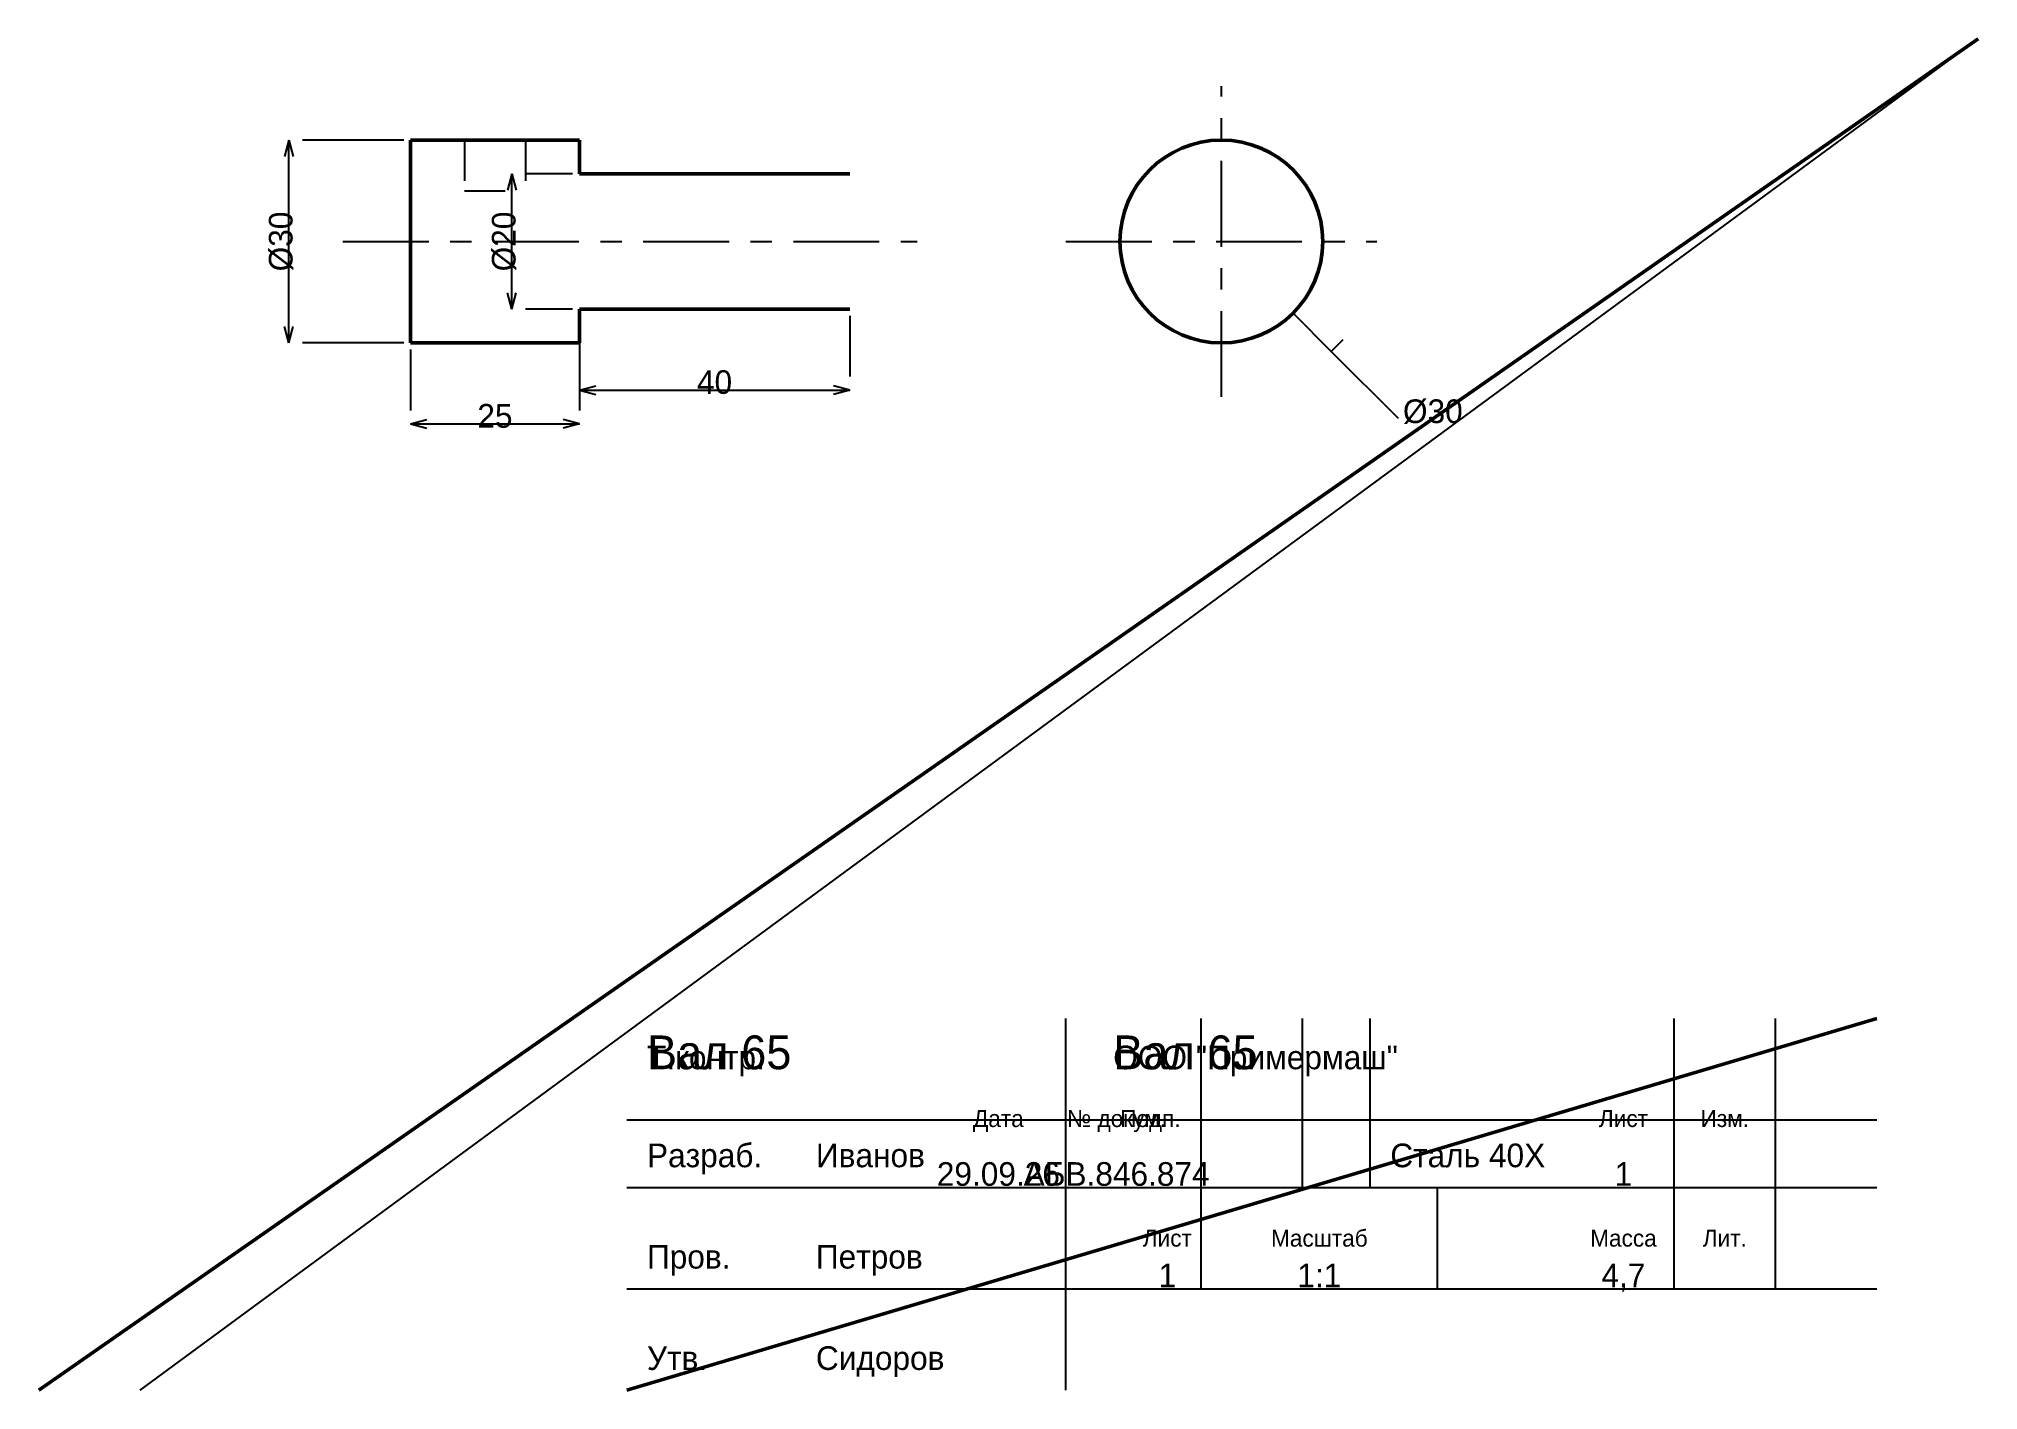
# Model space of a CAD drawing. Header units: millimetres. Extents: x 5 to 292, y 5 to 205.
import ezdxf
from ezdxf.enums import TextEntityAlignment as Align

# ---------------------------------------------------------------- set-up
doc = ezdxf.new("R2010")
doc.units = ezdxf.units.MM
doc.linetypes.add('CENTER', pattern=[22.225, 12.7, -3.175, 3.175, -3.175])
doc.linetypes.add('DASHED', pattern=[9, 6, -3])
for name, color, linetype, lineweight in [('AXIS', 7, 'CENTER', 25), ('DIMS', 7, 'CONTINUOUS', 25), ('MAIN', 7, 'CONTINUOUS', 50), ('TEXT', 7, 'CONTINUOUS', 25), ('THIN', 7, 'CONTINUOUS', 25)]:
    doc.layers.add(name, color=color, linetype=linetype, lineweight=lineweight)

msp = doc.modelspace()

# ---------------------------------------------------------------- linework, layer by layer
at = {"layer": 'AXIS', "linetype": 'CENTER', "lineweight": 25}
for p, q in [((180, 152), (180, 198)), ((50, 175), (135, 175)), ((157, 175), (203, 175))]:
    msp.add_line(p, q, dxfattribs=at)
at = {"layer": 'DIMS', "linetype": 'CONTINUOUS', "lineweight": 25}
for p, q in [((42, 190), (41.353, 187.585)), ((42, 160), (42, 190)), ((42, 190), (42.647, 187.585)), ((59, 190), (44, 190)), ((75, 185), (74.353, 182.585)), ((75, 165), (75, 185)), ((75, 185), (75.647, 182.585)), ((84, 185), (77, 185)), ((75, 165), (74.353, 167.415)), ((75, 165), (75.647, 167.415)), ((84, 165), (77, 165)), ((85, 164), (85, 155)), ((125, 164), (125, 155)), ((190.607, 164.393), (196.263, 158.737)), ((42, 160), (41.353, 162.415)), ((42, 160), (42.647, 162.415)), ((59, 160), (44, 160)), ((60, 159), (60, 150)), ((85, 159), (85, 150)), ((196.263, 158.737), (194.496, 160.504)), ((196.263, 158.737), (198.031, 160.504)), ((196.263, 158.737), (206.163, 148.837)), ((85, 153), (87.415, 153.647)), ((85, 153), (125, 153)), ((85, 153), (87.415, 152.353)), ((125, 153), (122.585, 153.647)), ((125, 153), (122.585, 152.353)), ((60, 148), (62.415, 148.647)), ((60, 148), (85, 148)), ((60, 148), (62.415, 147.353)), ((85, 148), (82.585, 148.647)), ((85, 148), (82.585, 147.353))]:
    msp.add_line(p, q, dxfattribs=at)
at = {"layer": 'MAIN', "linetype": 'CONTINUOUS', "lineweight": 50}
for p, q in [((5, 5), (292, 205)), ((60, 190), (85, 190)), ((60, 160), (60, 190)), ((85, 190), (85, 185)), ((85, 185), (125, 185)), ((85, 165), (125, 165)), ((85, 160), (85, 165)), ((60, 160), (85, 160)), ((92, 5), (277, 60))]:
    msp.add_line(p, q, dxfattribs=at)
msp.add_circle((180, 175), 15, dxfattribs=at)
at = {"layer": 'THIN', "linetype": 'CONTINUOUS', "lineweight": 25}
for p, q in [((20, 5), (292, 205)), ((157, 5), (157, 60)), ((177, 35), (177, 60)), ((192, 35), (192, 60)), ((202, 35), (202, 60)), ((247, 35), (247, 60)), ((262, 35), (262, 60)), ((92, 45), (277, 45)), ((92, 35), (277, 35)), ((177, 20), (177, 35)), ((212, 20), (212, 35)), ((247, 20), (247, 35)), ((262, 20), (262, 35)), ((92, 20), (277, 20))]:
    msp.add_line(p, q, dxfattribs=at)
at = {"layer": 'THIN', "linetype": 'DASHED', "lineweight": 25}
for p, q in [((68, 190), (77, 190)), ((68, 190), (68, 182.5)), ((77, 190), (77, 182.5)), ((68, 182.5), (77, 182.5))]:
    msp.add_line(p, q, dxfattribs=at)

# ---------------------------------------------------------------- texts
at = {"layer": 'DIMS', "linetype": 'CONTINUOUS', "lineweight": 25}
for s, p in [('%%c30', (40.8, 175)), ('%%c20', (73.8, 175))]:
    msp.add_text(s, height=3.5, rotation=90, dxfattribs=at).set_placement(p, align=Align.MIDDLE_CENTER)
for s, p in [('40', (105, 154.2)), ('25', (72.5, 149.2))]:
    msp.add_text(s, height=3.5, dxfattribs=at).set_placement(p, align=Align.MIDDLE_CENTER)
msp.add_text('%%c30', height=3.5, dxfattribs=at).set_placement((206.87, 148.13))
at = {"layer": 'TEXT', "linetype": 'CONTINUOUS', "lineweight": 25}
for s, height, p in [('Вал 65', 5, (95, 52.5)), ('Вал 65', 5, (164, 52.5)), ('Т.контр.', 3.5, (95, 52.5)), ('ООО "Примермаш"', 3.5, (164, 52.5)), ('Разраб.', 3.5, (95, 38)), ('Иванов', 3.5, (120, 38)), ('Сталь 40Х', 3.5, (205, 38)), ('Пров.', 3.5, (95, 23)), ('Петров', 3.5, (120, 23)), ('Утв.', 3.5, (95, 8)), ('Сидоров', 3.5, (120, 8))]:
    msp.add_text(s, height=height, dxfattribs=at).set_placement(p)
for s, height, p in [('Дата', 2.5, (147, 45.2)), ('№ докум.', 2.5, (164.5, 45.2)), ('Подп.', 2.5, (169.5, 45.2)), ('Лист', 2.5, (239.5, 45.2)), ('Изм.', 2.5, (254.5, 45.2)), ('29.09.26', 3.5, (147, 37)), ('АБВ.846.874', 3.5, (164.5, 37)), ('1', 3.5, (239.5, 37)), ('Лист', 2.5, (172, 27.5)), ('Масштаб', 2.5, (194.5, 27.5)), ('Масса', 2.5, (239.5, 27.5)), ('Лит.', 2.5, (254.5, 27.5)), ('1', 3.5, (172, 22)), ('1:1', 3.5, (194.5, 22)), ('4,7', 3.5, (239.5, 22))]:
    msp.add_text(s, height=height, dxfattribs=at).set_placement(p, align=Align.MIDDLE_CENTER)

doc.saveas('drawing.dxf')
